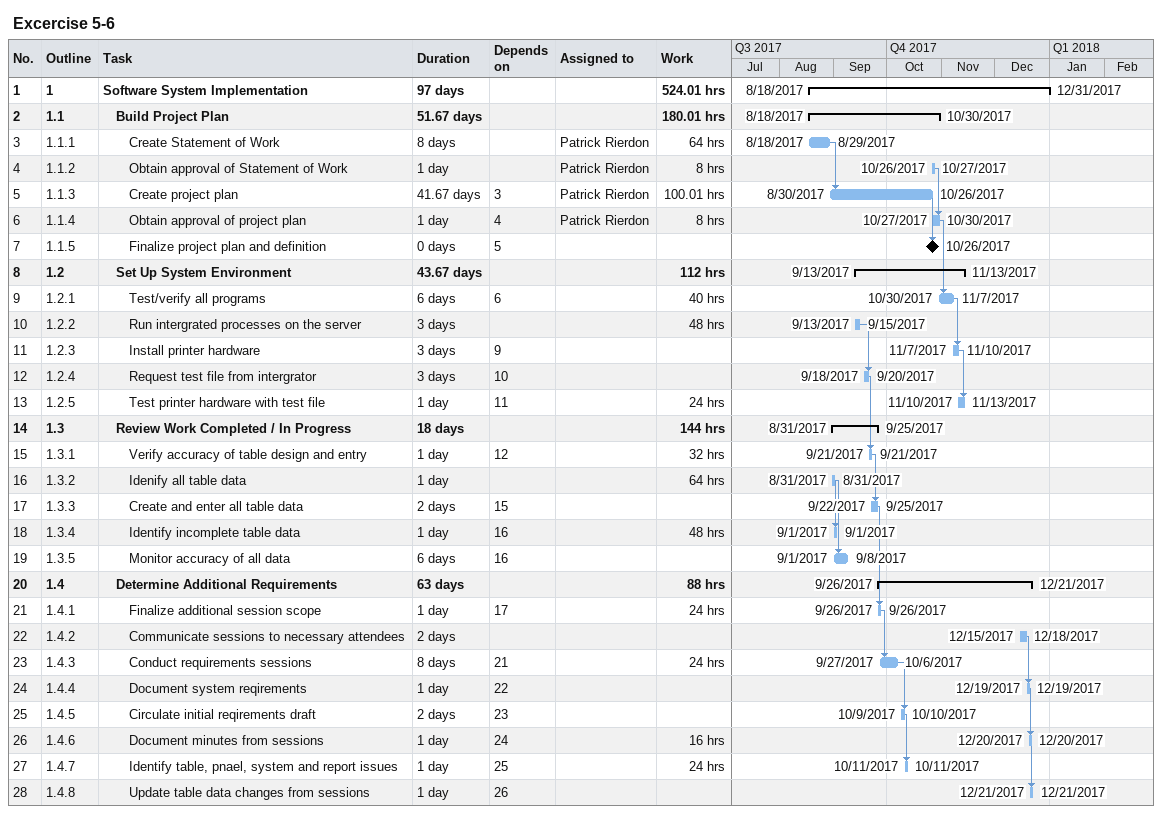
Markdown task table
Excercise 5-6

| ID | WBS | Task | Duration | Start | Finish | Predecessors | Resources | Work (h) |
|---|---|---|---|---|---|---|---|---|
| 1 | 1 | **Software System Implementation** | 97d | 2017-08-18 | 2017-12-31 |  |  | 524.01 |
| 2 | 1.1 | **Build Project Plan** | 51.67d | 2017-08-18 | 2017-10-30 |  |  | 180.01 |
| 3 | 1.1.1 | Create Statement of Work | 8d | 2017-08-18 | 2017-08-29 |  | Patrick Rierdon | 64 |
| 4 | 1.1.2 | Obtain approval of Statement of Work | 1d | 2017-10-26 | 2017-10-27 |  | Patrick Rierdon | 8 |
| 5 | 1.1.3 | Create project plan | 41.67d | 2017-08-30 | 2017-10-26 | 3 | Patrick Rierdon | 100.01 |
| 6 | 1.1.4 | Obtain approval of project plan | 1d | 2017-10-27 | 2017-10-30 | 4 | Patrick Rierdon | 8 |
| 7 | 1.1.5 | Finalize project plan and definition | 0d | 2017-10-26 | 2017-10-26 | 5 |  |  |
| 8 | 1.2 | **Set Up System Environment** | 43.67d | 2017-09-13 | 2017-11-13 |  |  | 112 |
| 9 | 1.2.1 | Test/verify all programs | 6d | 2017-10-30 | 2017-11-07 | 6 |  | 40 |
| 10 | 1.2.2 | Run intergrated processes on the server | 3d | 2017-09-13 | 2017-09-15 |  |  | 48 |
| 11 | 1.2.3 | Install printer hardware | 3d | 2017-11-07 | 2017-11-10 | 9 |  |  |
| 12 | 1.2.4 | Request test file from intergrator | 3d | 2017-09-18 | 2017-09-20 | 10 |  |  |
| 13 | 1.2.5 | Test printer hardware with test file | 1d | 2017-11-10 | 2017-11-13 | 11 |  | 24 |
| 14 | 1.3 | **Review Work Completed / In Progress** | 18d | 2017-08-31 | 2017-09-25 |  |  | 144 |
| 15 | 1.3.1 | Verify accuracy of table design and entry | 1d | 2017-09-21 | 2017-09-21 | 12 |  | 32 |
| 16 | 1.3.2 | Idenify all table data | 1d | 2017-08-31 | 2017-08-31 |  |  | 64 |
| 17 | 1.3.3 | Create and enter all table data | 2d | 2017-09-22 | 2017-09-25 | 15 |  |  |
| 18 | 1.3.4 | Identify incomplete table data | 1d | 2017-09-01 | 2017-09-01 | 16 |  | 48 |
| 19 | 1.3.5 | Monitor accuracy of all data | 6d | 2017-09-01 | 2017-09-08 | 16 |  |  |
| 20 | 1.4 | **Determine Additional Requirements** | 63d | 2017-09-26 | 2017-12-21 |  |  | 88 |
| 21 | 1.4.1 | Finalize additional session scope | 1d | 2017-09-26 | 2017-09-26 | 17 |  | 24 |
| 22 | 1.4.2 | Communicate sessions to necessary attendees | 2d | 2017-12-15 | 2017-12-18 |  |  |  |
| 23 | 1.4.3 | Conduct requirements sessions | 8d | 2017-09-27 | 2017-10-06 | 21 |  | 24 |
| 24 | 1.4.4 | Document system reqirements | 1d | 2017-12-19 | 2017-12-19 | 22 |  |  |
| 25 | 1.4.5 | Circulate initial reqirements draft | 2d | 2017-10-09 | 2017-10-10 | 23 |  |  |
| 26 | 1.4.6 | Document minutes from sessions | 1d | 2017-12-20 | 2017-12-20 | 24 |  | 16 |
| 27 | 1.4.7 | Identify table, pnael, system and report issues | 1d | 2017-10-11 | 2017-10-11 | 25 |  | 24 |
| 28 | 1.4.8 | Update table data changes from sessions | 1d | 2017-12-21 | 2017-12-21 | 26 |  |  |
